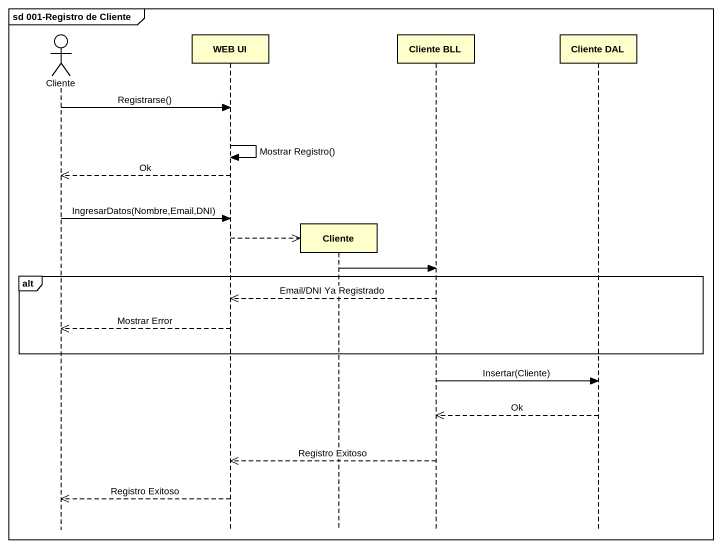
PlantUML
@startuml
mainframe sd 001-Registro de Cliente
hide footbox
actor Cliente
participant "WEB UI" as WEB_UI
participant "Cliente" as Cliente_2
participant "Cliente BLL" as Cliente_BLL
participant "Cliente DAL" as Cliente_DAL

Cliente -> WEB_UI : Registrarse()
WEB_UI -> WEB_UI : Mostrar Registro()
WEB_UI -->> Cliente : Ok
Cliente -> WEB_UI : IngresarDatos(Nombre,Email,DNI)
WEB_UI -->> Cliente_2 **
Cliente_2 -> Cliente_BLL
alt
  Cliente_BLL -->> WEB_UI : Email/DNI Ya Registrado
  WEB_UI -->> Cliente : Mostrar Error
end
Cliente_BLL -> Cliente_DAL : Insertar(Cliente)
Cliente_DAL -->> Cliente_BLL : Ok
Cliente_BLL -->> WEB_UI : Registro Exitoso
WEB_UI -->> Cliente : Registro Exitoso
@enduml
